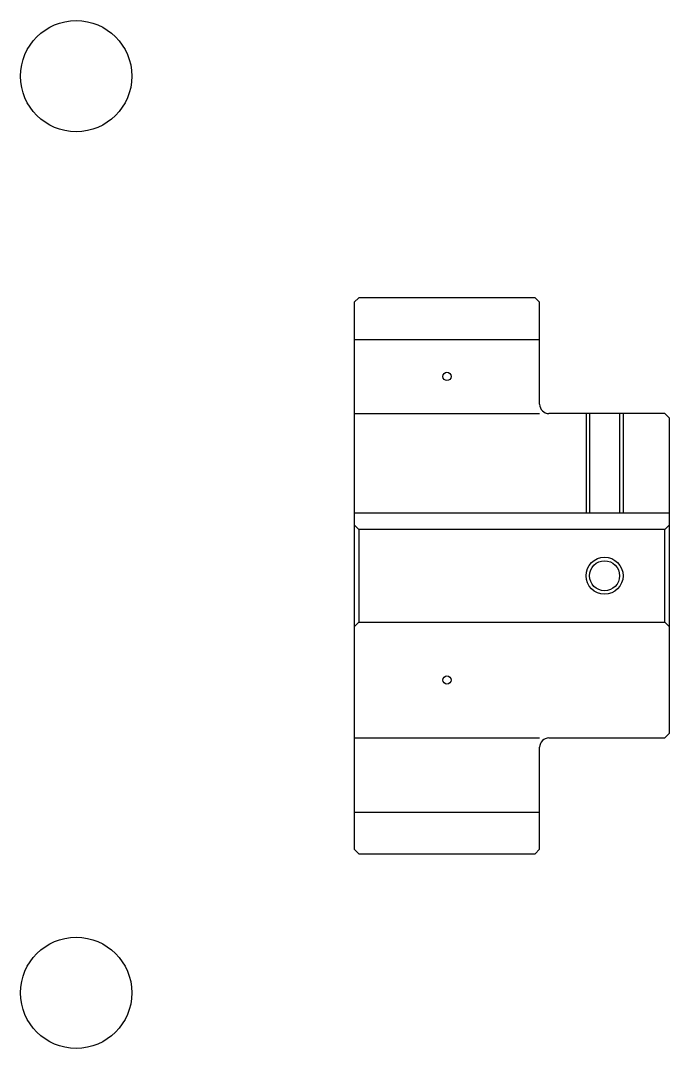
# Model space of a CAD drawing. Header units: metres. Extents: x 86 to 308, y 71 to 182.
# Drawn here: x 85.5 to 155.5, y 71.2 to 182.1 of the extents above.
import ezdxf

# ---------------------------------------------------------------- set-up
doc = ezdxf.new("R2010")
doc.units = ezdxf.units.M

msp = doc.modelspace()

# ---------------------------------------------------------------- linework, layer by layer
at = {"color": 4}
for p, q in [((121.5, 147.75), (141.5, 147.75)), ((121.5, 139.75), (141.5, 139.75)), ((121.5, 129.050003), (155.5, 129.050003)), ((155, 127.25), (155.5, 127.75)), ((122, 127.25), (122, 117.25)), ((155, 117.25), (155.5, 116.75)), ((121.5, 104.75), (141.5, 104.75)), ((121.5, 96.75), (141.5, 96.75))]:
    msp.add_line(p, q, dxfattribs=at)
for points in [[(141.5, 140.75), (141.5, 151.75), (141, 152.25), (122, 152.25), (121.5, 151.75), (121.5, 116.75)], [(142.5, 104.75), (155, 104.75), (155.5, 105.25), (155.5, 139.25), (155, 139.75), (142.5, 139.75)], [(146.5, 139.75), (146.5, 129.050003)], [(146.880005, 139.75), (146.880005, 129.050003)], [(150.119995, 139.75), (150.119995, 129.050003)], [(150.5, 139.75), (150.5, 129.050003)], [(121.5, 116.75), (122, 117.25), (155, 117.25), (155, 127.25), (122, 127.25), (121.5, 127.75)], [(121.5, 116.75), (121.5, 92.75), (122, 92.25), (141, 92.25), (141.5, 92.75), (141.5, 103.75)]]:
    msp.add_lwpolyline(points, dxfattribs=at)
at = {"color": 5}
for centre, radius in [((91.5, 176.149994), 6), ((131.5, 143.75), 0.45), ((131.5, 111), 0.45), ((91.5, 77.25), 6)]:
    msp.add_circle(centre, radius, dxfattribs=at)
at = {"color": 7}
msp.add_circle((148.5, 122.25), 2, dxfattribs=at)
at = {"color": 4}
msp.add_circle((148.5, 122.25), 1.62, dxfattribs=at)
for centre, start, end in [((142.5, 140.75), 180, 270), ((142.5, 103.75), 90, 180)]:
    msp.add_arc(centre, 1, start, end, dxfattribs=at)

doc.saveas('drawing.dxf')
